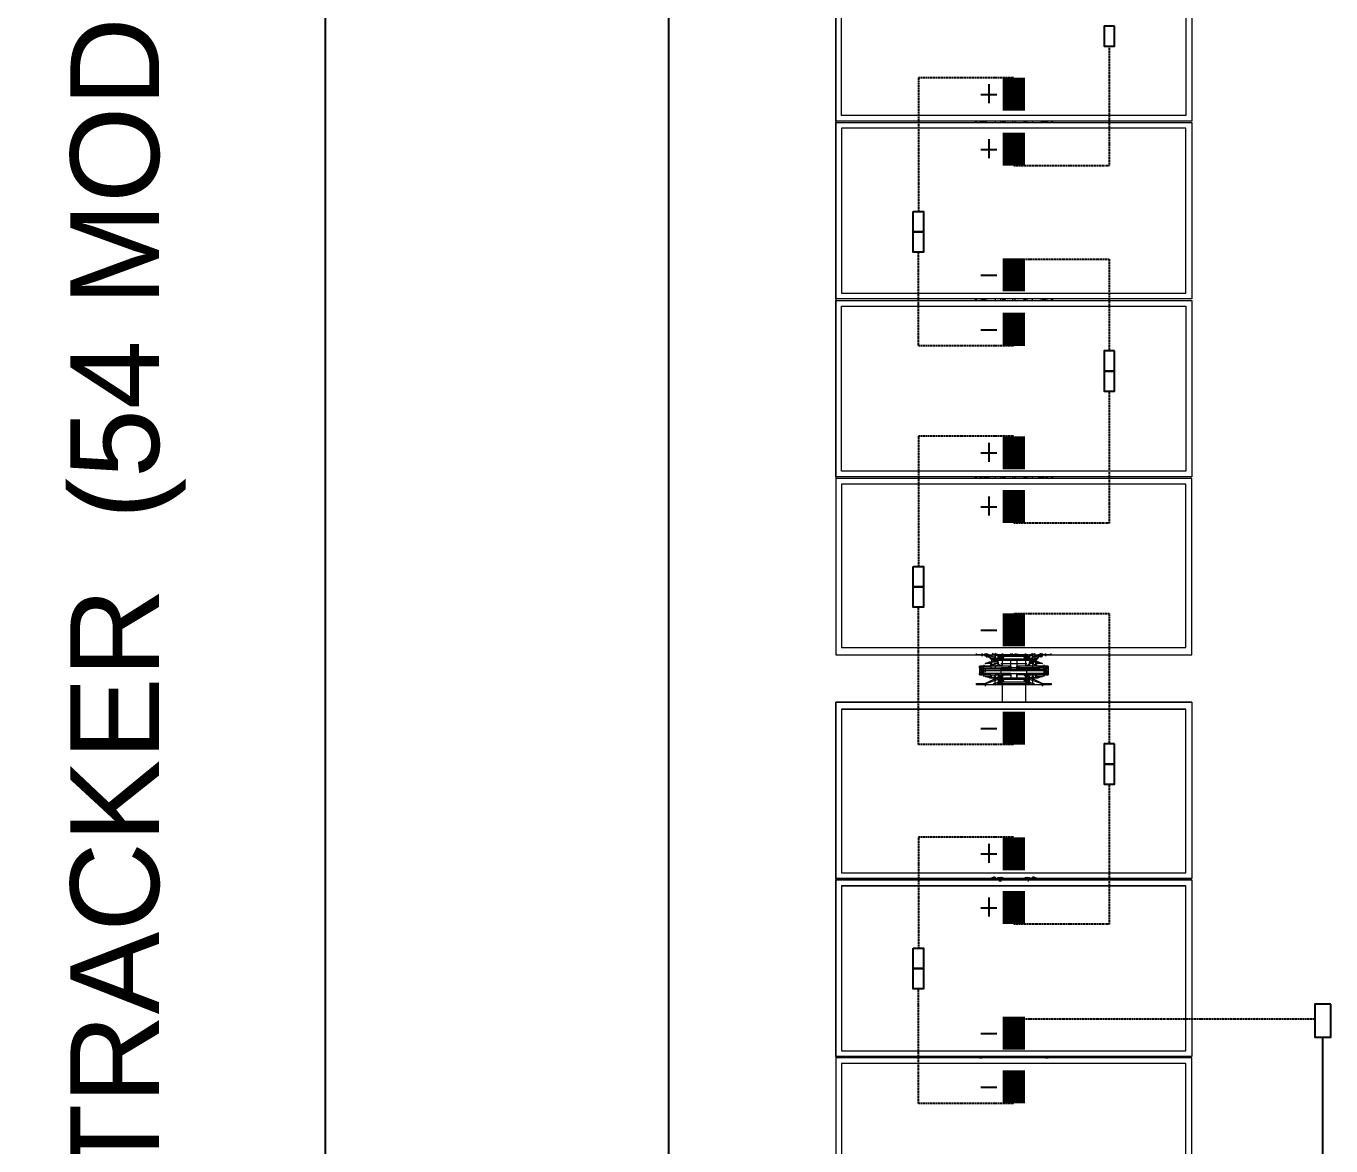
# Model space of a CAD drawing. Header units: feet. Extents: x -13743 to 68376, y -48 to 67763.
# Drawn here: x 8045.1 to 8339.7, y 65194.3 to 65447.1 of the extents above; entities that cross this region are included whole.
import ezdxf
from ezdxf.lldxf.tags import DXFTag

# ---------------------------------------------------------------- set-up
doc = ezdxf.new("R2010")
doc.units = ezdxf.units.FT
doc.header["$MEASUREMENT"] = 0
doc.linetypes.add('HIDDEN', pattern=[0.375, 0.25, -0.125])
for name, color, linetype in [('E-DC HARNESS-NEG', 170, 'DC HARNESS CABLE'), ('E-HARN-COMP', 8, 'Continuous'), ('E-TRNK-CABL-NEG', 6, 'HIDDEN'), ('E-TRUNK-CABLE-POS', 6, 'HIDDEN'), ('G-ANNO-TEXT', 1, 'Continuous'), ('Polarity-Text', 7, 'Continuous')]:
    doc.layers.add(name, color=color, linetype=linetype)
doc.styles.add('NEI-A', font='arial.ttf')
doc.styles.get("Standard").update_dxf_attribs({"font": 'arial.ttf'})
tags = doc.linetypes.add('DC HARNESS CABLE', pattern='A,0.5,-0.2,["DH",Standard,S=0.1,R=0,X=-0.1,Y=-0.05],-0.2', length=0.9).pattern_tags.tags
tags[6] = DXFTag(74, 10)

# ---------------------------------------------------------------- blocks, each defined once
blk = doc.blocks.new('A$Ccdbb2b2c')
at = {"lineweight": 5}
for points in [[(4.1298, 0), (4.1298, 0.4133), (5.9848, 0.4133)], [(6.0398, 0.4133), (7.8947, 0.4133)], [(6.2464, 0), (6.2464, 0.4133)], [(6.2531, 0.0067), (6.2531, 0.4067)], [(5.3648, 0.2517), (5.3664, 0.2517)], [(5.3648, 0.25), (5.3664, 0.25)], [(5.3648, 0.235), (5.3664, 0.2467), (5.3664, 0.2433)], [(5.5714, 0.2517), (5.5731, 0.2517)], [(5.5714, 0.25), (5.5731, 0.25)], [(5.5714, 0.235), (5.5731, 0.2467), (5.5731, 0.2433)], [(5.7781, 0.2517), (5.7798, 0.2517)], [(5.7781, 0.25), (5.7798, 0.25)], [(5.7781, 0.2467), (5.7781, 0.2433)], [(5.7798, 0.2467), (5.7781, 0.235)], [(5.9898, 0.225), (5.9914, 0.225), (5.9898, 0.225), (5.9914, 0.225), (5.9898, 0.2283), (5.9881, 0.2283), (5.9848, 0.2383), (5.9848, 0.24), (5.9864, 0.2383), (5.9881, 0.235), (5.9898, 0.2317), (5.9898, 0.23), (5.9881, 0.2283), (5.9864, 0.2283), (5.9848, 0.2283), (5.9848, 0.2267), (5.9864, 0.225), (5.9898, 0.225), (5.9898, 0.2267), (5.9881, 0.2283), (5.9848, 0.2383), (5.9848, 0.24), (5.9848, 0.2417), (5.9848, 0.2433), (5.9848, 0.25), (5.9848, 0.2433), (5.9848, 0.25), (5.9831, 0.25)], [(5.9848, 0.2433), (5.9831, 0.2433), (5.9848, 0.2433), (5.9848, 0.24), (5.9831, 0.24), (5.9848, 0.2383)], [(5.9864, 0.2233), (5.9881, 0.2233), (5.9864, 0.2233), (5.9864, 0.2217), (5.9864, 0.2233), (5.9864, 0.2217), (5.9864, 0.2233), (5.9864, 0.225), (5.9848, 0.225), (5.9848, 0.2267), (5.9848, 0.225), (5.9864, 0.225), (5.9848, 0.2283), (5.9881, 0.2283), (5.9898, 0.2283), (5.9898, 0.23), (5.9848, 0.24), (5.9848, 0.2417), (5.9848, 0.2433), (5.9864, 0.2433), (5.9848, 0.2433), (5.9864, 0.2433)], [(5.9848, 0.2433), (5.9848, 0.2433)], [(5.9981, 0.2467), (5.9998, 0.2467), (5.9981, 0.2467), (5.9998, 0.245), (6.0014, 0.245), (5.9998, 0.245), (6.0014, 0.245), (6.0014, 0.2433), (6.0031, 0.2433), (6.0048, 0.2433), (6.0031, 0.2433), (6.0048, 0.2433), (6.0031, 0.2433)], [(5.9981, 0.2433), (5.9981, 0.245), (5.9981, 0.2467), (5.9998, 0.245), (6.0014, 0.245), (6.0014, 0.2417)], [(6.0048, 0.2417), (6.0031, 0.2417), (6.0031, 0.2433), (6.0048, 0.245), (6.0031, 0.2433), (6.0014, 0.2433), (5.9998, 0.2433), (6.0014, 0.2433), (5.9998, 0.2433), (5.9981, 0.2433), (5.9981, 0.245), (5.9998, 0.2433), (5.9998, 0.2417), (5.9981, 0.2417)], [(5.9998, 0.2117), (5.9981, 0.2117), (5.9981, 0.2133), (5.9981, 0.235), (5.9981, 0.2433), (5.9981, 0.235)], [(5.9998, 0.245), (5.9998, 0.2467), (6.0064, 0.2467), (6.0064, 0.245), (6.0064, 0.2433), (6.0064, 0.2417)], [(5.9998, 0.2467), (5.9998, 0.2467)], [(5.9998, 0.2433), (6.0014, 0.2433), (6.0031, 0.2433), (6.0031, 0.24), (6.0048, 0.24)], [(6.0014, 0.245), (6.0031, 0.245)], [(6.0064, 0.2467), (6.0048, 0.245)], [(6.0048, 0.245), (6.0064, 0.245)], [(6.0064, 0.2467), (6.0081, 0.2467)], [(6.0064, 0.245), (6.0064, 0.2467), (6.0081, 0.2467)], [(6.0081, 0.2467), (6.0064, 0.2467), (6.0081, 0.2467), (6.0081, 0.245), (6.0081, 0.2433), (6.0081, 0.235), (6.0081, 0.2433), (6.0064, 0.2433), (6.0064, 0.245)], [(6.0064, 0.2467), (6.0064, 0.2467)], [(6.0131, 0.2283), (6.0114, 0.225), (6.0131, 0.225), (6.0114, 0.225), (6.0114, 0.1883), (6.0098, 0.19), (6.0114, 0.1883), (6.0131, 0.1883), (6.0131, 0.1917), (6.0148, 0.1917), (6.0148, 0.19), (6.0164, 0.1917), (6.0164, 0.19), (6.0148, 0.19), (6.0131, 0.19), (6.0131, 0.1917), (6.0131, 0.1933), (6.0148, 0.1933), (6.0164, 0.1933), (6.0164, 0.1917), (6.0164, 0.19), (6.0164, 0.1883), (6.0131, 0.1883), (6.0148, 0.185), (6.0131, 0.185), (6.0131, 0.1833), (6.0181, 0.1733), (6.0181, 0.175), (6.0198, 0.1733), (6.0214, 0.1733), (6.0198, 0.1733), (6.0181, 0.1733), (6.0181, 0.17), (6.0181, 0.1633), (6.0198, 0.1633), (6.0198, 0.25), (6.0181, 0.25), (6.0181, 0.2433), (6.0181, 0.24), (6.0198, 0.24), (6.0181, 0.2383), (6.0181, 0.24), (6.0131, 0.23), (6.0131, 0.2283), (6.0148, 0.2283), (6.0131, 0.225), (6.0164, 0.225), (6.0181, 0.2283), (6.0198, 0.2283), (6.0181, 0.225), (6.0164, 0.225), (6.0164, 0.2233), (6.0181, 0.2233), (6.0181, 0.19), (6.0164, 0.19)], [(6.2447, 0.2517), (6.2464, 0.2517)], [(6.2447, 0.25), (6.2464, 0.25)], [(6.2447, 0.235), (6.2464, 0.2467), (6.2464, 0.2433)], [(6.4514, 0.2517), (6.4531, 0.2517)], [(6.4514, 0.25), (6.4531, 0.25)], [(6.4514, 0.235), (6.4531, 0.2467), (6.4531, 0.2433)], [(5.3648, 0.2283), (5.3664, 0.2283)], [(5.5714, 0.2283), (5.5731, 0.2283)], [(5.7781, 0.2283), (5.7798, 0.2283)], [(5.9864, 0.2367), (5.9864, 0.24), (5.9848, 0.24), (5.9848, 0.2383), (5.9831, 0.2383), (5.9881, 0.2283), (5.9848, 0.2283), (5.9848, 0.23), (5.9831, 0.2317)], [(5.9848, 0.24), (5.9831, 0.24), (5.9848, 0.24), (5.9898, 0.23), (5.9898, 0.2283), (5.9881, 0.2283), (5.9898, 0.225), (5.9848, 0.225), (5.9831, 0.2283), (5.9848, 0.2283), (5.9864, 0.225), (5.9864, 0.2233), (5.9848, 0.2233), (5.9848, 0.19), (5.9864, 0.19), (5.9864, 0.1917), (5.9864, 0.1933), (5.9881, 0.1933), (5.9881, 0.195), (5.9864, 0.1933), (5.9848, 0.1933), (5.9864, 0.1933), (5.9881, 0.195), (5.9881, 0.1933), (5.9898, 0.1933), (5.9898, 0.1917), (5.9898, 0.1933), (5.9881, 0.1933), (5.9898, 0.1933), (5.9898, 0.1917), (5.9881, 0.1917), (5.9881, 0.19), (5.9864, 0.1917), (5.9864, 0.1883), (5.9898, 0.1883), (5.9898, 0.1867), (5.9881, 0.185), (5.9898, 0.185), (5.9898, 0.1833), (5.9848, 0.1733), (5.9831, 0.1733)], [(5.9831, 0.23), (5.9831, 0.23)], [(5.9848, 0.24), (5.9848, 0.24)], [(5.9848, 0.24), (5.9848, 0.24)], [(5.9881, 0.2283), (5.9898, 0.2283), (5.9881, 0.2283), (5.9898, 0.225), (5.9864, 0.225), (5.9864, 0.2233), (5.9848, 0.2233), (5.9848, 0.225), (5.9848, 0.2233)], [(5.9864, 0.2383), (5.9864, 0.2367), (5.9864, 0.2383), (5.9881, 0.2383)], [(5.9864, 0.235), (5.9931, 0.2317)], [(5.9881, 0.2317), (5.9931, 0.2283), (5.9881, 0.235)], [(5.9898, 0.23), (5.9898, 0.2283)], [(5.9948, 0.2267), (5.9948, 0.225), (5.9931, 0.225), (5.9914, 0.2267), (5.9898, 0.2283), (5.9931, 0.2267)], [(6.0014, 0.2367), (5.9998, 0.2367), (5.9998, 0.2117), (5.9998, 0.21), (5.9981, 0.21), (5.9998, 0.21), (5.9981, 0.21), (5.9981, 0.2133), (5.9981, 0.21), (5.9998, 0.21), (5.9914, 0.21)], [(5.9964, 0.2417), (5.9981, 0.2417), (5.9981, 0.2333), (5.9948, 0.2333), (5.9948, 0.24), (5.9931, 0.235), (5.9931, 0.225), (5.9948, 0.225), (5.9964, 0.2233), (5.9948, 0.225), (5.9964, 0.2233), (5.9964, 0.225)], [(5.9931, 0.235), (5.9931, 0.225)], [(5.9948, 0.235), (5.9948, 0.235)], [(5.9948, 0.2317), (5.9948, 0.2333)], [(5.9964, 0.24), (5.9964, 0.24)], [(5.9964, 0.23), (5.9964, 0.2333)], [(5.9981, 0.2333), (5.9998, 0.2333)], [(5.9981, 0.2283), (5.9998, 0.2283)], [(6.0014, 0.24), (6.0031, 0.24), (6.0031, 0.2217), (6.0014, 0.2217), (6.0014, 0.2417), (5.9998, 0.2417), (5.9998, 0.2217)], [(6.0064, 0.2217), (6.0064, 0.2417), (6.0031, 0.2417), (6.0031, 0.2217), (6.0031, 0.1917), (6.0014, 0.1917), (6.0014, 0.1717), (5.9998, 0.1717), (5.9998, 0.1917)], [(5.9998, 0.235), (6.0014, 0.235)], [(6.0064, 0.2117), (6.0064, 0.2367), (6.0081, 0.2367)], [(6.0064, 0.235), (6.0081, 0.235), (6.0081, 0.2133), (6.0064, 0.21), (6.0064, 0.2117), (6.0081, 0.2133), (6.0081, 0.21), (6.0064, 0.21), (6.0081, 0.21), (6.0064, 0.21), (6.0081, 0.21), (6.0064, 0.21), (6.0114, 0.21)], [(6.0131, 0.2217), (6.0131, 0.225), (6.0114, 0.225), (6.0098, 0.2233), (6.0114, 0.225), (6.0114, 0.235), (6.0098, 0.24), (6.0098, 0.2333), (6.0081, 0.2333), (6.0081, 0.2417), (6.0098, 0.2417), (6.0081, 0.2417)], [(6.0098, 0.2317), (6.0098, 0.2333), (6.0081, 0.2333), (6.0081, 0.23)], [(6.0081, 0.2283), (6.0098, 0.2283)], [(6.0098, 0.235), (6.0098, 0.235)], [(6.0114, 0.235), (6.0114, 0.225), (6.0114, 0.2267)], [(6.0131, 0.23), (6.0131, 0.2283), (6.0148, 0.2283)], [(6.0198, 0.2317), (6.0181, 0.23), (6.0181, 0.2283), (6.0148, 0.2283), (6.0181, 0.2383)], [(6.0181, 0.24), (6.0181, 0.24)], [(6.0198, 0.24), (6.0214, 0.24)], [(6.0198, 0.23), (6.0198, 0.23)], [(6.0198, 0.2283), (6.0198, 0.2283)], [(6.2431, 0.23), (6.2464, 0.2383)], [(6.2431, 0.2283), (6.2447, 0.2283), (6.2464, 0.2333), (6.2447, 0.2283), (6.2464, 0.2283), (6.2447, 0.2283), (6.2464, 0.2333)], [(6.2447, 0.2283), (6.2464, 0.2283)], [(6.4514, 0.2283), (6.4531, 0.2283)], [(5.3664, 0.2217), (5.3648, 0.2217)], [(5.3648, 0.22), (5.3664, 0.22)], [(5.3648, 0.2183), (5.3664, 0.2183)], [(5.3664, 0.2167), (5.3648, 0.2167)], [(5.5731, 0.2217), (5.5714, 0.2217)], [(5.5714, 0.22), (5.5731, 0.22)], [(5.5714, 0.2183), (5.5731, 0.2183)], [(5.5731, 0.2167), (5.5714, 0.2167)], [(5.7798, 0.2217), (5.7781, 0.2217)], [(5.7781, 0.22), (5.7798, 0.22)], [(5.7781, 0.2183), (5.7798, 0.2183)], [(5.7798, 0.2167), (5.7781, 0.2167)], [(5.9848, 0.22), (5.9831, 0.22)], [(5.9831, 0.22), (5.9848, 0.22), (5.9831, 0.22)], [(5.9848, 0.225), (5.9848, 0.2233), (5.9848, 0.19), (5.9848, 0.1883), (5.9864, 0.1883), (5.9898, 0.1883), (5.9881, 0.185), (5.9898, 0.185), (5.9898, 0.1833)], [(5.9848, 0.22), (5.9864, 0.22)], [(5.9848, 0.22), (5.9864, 0.22)], [(5.9881, 0.2217), (5.9881, 0.2233), (5.9864, 0.2217)], [(5.9864, 0.2233), (5.9864, 0.2233)], [(5.9898, 0.22), (5.9898, 0.2217), (5.9881, 0.2217), (5.9881, 0.2233), (5.9864, 0.2217), (5.9864, 0.22), (5.9881, 0.22), (5.9898, 0.22), (5.9898, 0.2217), (5.9898, 0.2233), (5.9881, 0.2233), (5.9898, 0.2233), (5.9898, 0.2217), (5.9898, 0.22), (5.9881, 0.22), (5.9881, 0.2183), (5.9864, 0.22)], [(5.9864, 0.2233), (5.9864, 0.2233)], [(5.9864, 0.2233), (5.9864, 0.2233)], [(5.9864, 0.22), (5.9864, 0.2217)], [(5.9864, 0.2217), (5.9864, 0.2217)], [(5.9864, 0.2217), (5.9864, 0.22)], [(5.9864, 0.2217), (5.9864, 0.2217)], [(5.9864, 0.2217), (5.9881, 0.2217), (5.9898, 0.2217)], [(5.9864, 0.2217), (5.9864, 0.2217)], [(5.9864, 0.22), (5.9881, 0.2183), (5.9881, 0.22)], [(5.9864, 0.22), (5.9881, 0.22)], [(5.9864, 0.22), (5.9864, 0.22)], [(5.9864, 0.1933), (5.9864, 0.22)], [(5.9864, 0.22), (5.9881, 0.22)], [(5.9864, 0.22), (5.9864, 0.22)], [(5.9864, 0.22), (5.9864, 0.22)], [(5.9881, 0.2233), (5.9881, 0.2233)], [(5.9881, 0.2233), (5.9881, 0.2233)], [(5.9881, 0.2233), (5.9881, 0.2233)], [(5.9881, 0.2233), (5.9881, 0.2233)], [(5.9881, 0.2217), (5.9898, 0.2217)], [(5.9881, 0.2217), (5.9898, 0.2217)], [(5.9881, 0.2217), (5.9898, 0.2217)], [(5.9881, 0.2217), (5.9898, 0.2217)], [(5.9881, 0.2217), (5.9898, 0.2217)], [(5.9881, 0.2217), (5.9898, 0.2217)], [(5.9881, 0.2217), (5.9898, 0.2217), (5.9898, 0.22), (5.9881, 0.22)], [(5.9881, 0.2217), (5.9898, 0.2217)], [(5.9881, 0.2217), (5.9898, 0.2217)], [(5.9881, 0.2217), (5.9898, 0.2217)], [(5.9881, 0.2217), (5.9898, 0.2217)], [(5.9881, 0.2217), (5.9898, 0.2217)], [(5.9881, 0.2217), (5.9898, 0.2217)], [(5.9881, 0.2217), (5.9898, 0.2217)], [(5.9881, 0.2217), (5.9898, 0.2217)], [(5.9881, 0.2217), (5.9898, 0.2217)], [(5.9881, 0.2217), (5.9898, 0.2217)], [(5.9881, 0.2217), (5.9898, 0.2217)], [(5.9881, 0.2217), (5.9898, 0.2217)], [(5.9881, 0.22), (5.9898, 0.22)], [(5.9881, 0.22), (5.9881, 0.22)], [(5.9881, 0.22), (5.9898, 0.22)], [(5.9881, 0.22), (5.9881, 0.22)], [(5.9881, 0.22), (5.9881, 0.22)], [(5.9898, 0.225), (5.9898, 0.225)], [(5.9898, 0.2217), (5.9898, 0.225)], [(5.9914, 0.1883), (5.9914, 0.225), (5.9898, 0.225), (5.9898, 0.2217)], [(5.9931, 0.1783), (5.9931, 0.1883), (5.9914, 0.1867), (5.9898, 0.185), (5.9914, 0.1883), (5.9898, 0.1883), (5.9914, 0.1883), (5.9914, 0.225)], [(5.9898, 0.2217), (5.9898, 0.225)], [(5.9898, 0.2233), (5.9898, 0.2233)], [(5.9898, 0.2233), (5.9898, 0.2233)], [(5.9898, 0.2233), (5.9898, 0.2233)], [(5.9898, 0.2217), (5.9898, 0.2217)], [(5.9898, 0.2217), (5.9898, 0.2217)], [(5.9898, 0.2217), (5.9898, 0.2217)], [(5.9898, 0.22), (5.9898, 0.22)], [(5.9898, 0.1933), (5.9898, 0.22)], [(5.9898, 0.22), (5.9898, 0.1933)], [(5.9898, 0.22), (5.9898, 0.22)], [(5.9898, 0.22), (5.9898, 0.22)], [(5.9981, 0.22), (5.9914, 0.22)], [(5.9948, 0.2217), (5.9948, 0.1917)], [(5.9964, 0.2233), (5.9981, 0.2233)], [(5.9964, 0.2217), (5.9981, 0.2217)], [(5.9964, 0.2217), (5.9981, 0.2217)], [(6.0031, 0.2217), (6.0048, 0.2217)], [(6.0081, 0.225), (6.0081, 0.2233), (6.0098, 0.225)], [(6.0081, 0.2233), (6.0098, 0.2233)], [(6.0114, 0.22), (6.0081, 0.22)], [(6.0098, 0.22), (6.0081, 0.2183)], [(6.0098, 0.2217), (6.0114, 0.2217)], [(6.0114, 0.225), (6.0114, 0.225)], [(6.0131, 0.225), (6.0131, 0.225)], [(6.0131, 0.2233), (6.0131, 0.2217)], [(6.0131, 0.2233), (6.0131, 0.2233)], [(6.0148, 0.2233), (6.0131, 0.2233)], [(6.0148, 0.2217), (6.0131, 0.2217)], [(6.0148, 0.22), (6.0131, 0.22), (6.0131, 0.2217)], [(6.0131, 0.2217), (6.0131, 0.22)], [(6.0131, 0.2217), (6.0131, 0.2217)], [(6.0131, 0.22), (6.0148, 0.22)], [(6.0131, 0.22), (6.0131, 0.22)], [(6.0131, 0.22), (6.0131, 0.1933)], [(6.0164, 0.2217), (6.0164, 0.22), (6.0148, 0.22), (6.0148, 0.2183), (6.0164, 0.22), (6.0164, 0.2217), (6.0148, 0.2233), (6.0148, 0.2217)], [(6.0164, 0.2233), (6.0148, 0.2233)], [(6.0148, 0.2233), (6.0148, 0.2233)], [(6.0148, 0.2217), (6.0164, 0.2217)], [(6.0148, 0.2217), (6.0164, 0.2217)], [(6.0148, 0.2217), (6.0164, 0.2217)], [(6.0148, 0.2217), (6.0164, 0.2217)], [(6.0148, 0.2217), (6.0164, 0.2217)], [(6.0148, 0.22), (6.0148, 0.22)], [(6.0164, 0.2233), (6.0164, 0.2233)], [(6.0164, 0.2217), (6.0164, 0.2233)], [(6.0164, 0.2217), (6.0164, 0.2233)], [(6.0164, 0.2217), (6.0181, 0.2217)], [(6.0164, 0.2217), (6.0164, 0.2217)], [(6.0164, 0.22), (6.0164, 0.22)], [(6.0164, 0.1933), (6.0164, 0.22)], [(6.0181, 0.225), (6.0181, 0.2233)], [(6.0398, 0.22), (6.0181, 0.22)], [(6.2447, 0.2217), (6.2464, 0.2217), (6.2464, 0.22), (6.2447, 0.2183), (6.2447, 0.22), (6.2431, 0.22), (6.2447, 0.22), (6.2447, 0.2183), (6.2464, 0.22), (6.2464, 0.2217), (6.2447, 0.2217), (6.2464, 0.2217), (6.2447, 0.2217), (6.2464, 0.2217), (6.2447, 0.2217), (6.2464, 0.2217), (6.2447, 0.2217), (6.2464, 0.2217), (6.2464, 0.2233), (6.2447, 0.2233), (6.2464, 0.2233), (6.2464, 0.225), (6.2431, 0.225)], [(6.2481, 0.2233), (6.2464, 0.2233), (6.2464, 0.225), (6.2431, 0.225), (6.2464, 0.225), (6.2464, 0.2233), (6.2481, 0.2233), (6.2464, 0.2233), (6.2464, 0.2217), (6.2447, 0.2217), (6.2464, 0.2217), (6.2447, 0.2217), (6.2464, 0.2217), (6.2447, 0.2217), (6.2464, 0.2217), (6.2447, 0.2217), (6.2464, 0.2217), (6.2447, 0.2217), (6.2447, 0.1917), (6.2464, 0.1917), (6.2464, 0.19), (6.2464, 0.1883), (6.2431, 0.1883), (6.2464, 0.1883), (6.2464, 0.19), (6.2481, 0.19)], [(6.2431, 0.2217), (6.2447, 0.2217), (6.2464, 0.2217), (6.2447, 0.2217), (6.2464, 0.2217), (6.2447, 0.2217), (6.2464, 0.2217), (6.2447, 0.2217), (6.2464, 0.2217), (6.2447, 0.2217), (6.2431, 0.2217), (6.2447, 0.2217), (6.2447, 0.2233), (6.2464, 0.2217), (6.2481, 0.2217)], [(6.2447, 0.19), (6.2464, 0.19), (6.2447, 0.19), (6.2431, 0.19), (6.2447, 0.19), (6.2464, 0.19), (6.2464, 0.1917), (6.2447, 0.1917), (6.2431, 0.1917), (6.2447, 0.1917), (6.2447, 0.19), (6.2464, 0.1917), (6.2464, 0.1933), (6.2447, 0.1933), (6.2431, 0.1933), (6.2447, 0.1933), (6.2447, 0.195), (6.2464, 0.1933), (6.2464, 0.22), (6.2464, 0.2217), (6.2464, 0.2233), (6.2447, 0.2233), (6.2431, 0.2233)], [(6.2431, 0.22), (6.2447, 0.22), (6.2464, 0.22), (6.2464, 0.1933), (6.2447, 0.1933)], [(6.2447, 0.2233), (6.2447, 0.2233)], [(6.2464, 0.22), (6.2447, 0.22), (6.2464, 0.22), (6.2464, 0.1933)], [(6.2447, 0.22), (6.2447, 0.22)], [(6.2447, 0.2183), (6.2464, 0.2183)], [(6.2464, 0.2167), (6.2447, 0.2167)], [(6.2464, 0.2233), (6.2464, 0.2233)], [(6.2464, 0.22), (6.2464, 0.22)], [(6.4531, 0.2217), (6.4514, 0.2217)], [(6.4514, 0.22), (6.4531, 0.22)], [(6.4514, 0.2183), (6.4531, 0.2183)], [(6.4531, 0.2167), (6.4514, 0.2167)], [(5.3648, 0.2083), (5.3664, 0.2083)], [(5.3664, 0.205), (5.3648, 0.205)], [(5.5714, 0.2083), (5.5731, 0.2083)], [(5.5731, 0.205), (5.5714, 0.205)], [(5.7781, 0.2083), (5.7798, 0.2083)], [(5.7798, 0.205), (5.7781, 0.205)], [(5.9848, 0.21), (5.9831, 0.21)], [(5.9848, 0.2083), (5.9831, 0.2083)], [(5.9831, 0.205), (5.9848, 0.205)], [(5.9831, 0.2033), (5.9848, 0.2033)], [(5.9914, 0.205), (5.9914, 0.2083)], [(5.9914, 0.2033), (5.9998, 0.2033), (5.9981, 0.2033), (5.9981, 0.2), (5.9981, 0.2033), (5.9998, 0.2033), (5.9981, 0.2033), (5.9998, 0.2033), (6.0014, 0.2033), (5.9998, 0.2033), (5.9998, 0.2017), (5.9998, 0.1767), (6.0014, 0.1767)], [(5.9981, 0.21), (5.9998, 0.21)], [(5.9981, 0.2033), (5.9998, 0.2033)], [(5.9981, 0.1783), (5.9981, 0.2), (5.9981, 0.2017), (5.9998, 0.2017)], [(6.0064, 0.21), (6.0081, 0.21), (6.0098, 0.21)], [(6.0064, 0.2017), (6.0064, 0.2), (6.0081, 0.2), (6.0064, 0.2033), (6.0114, 0.2033)], [(6.0064, 0.2033), (6.0081, 0.2033), (6.0064, 0.2033), (6.0081, 0.2033), (6.0064, 0.2033), (6.0081, 0.2033), (6.0064, 0.2033), (6.0064, 0.1767), (6.0081, 0.1767)], [(6.0064, 0.1783), (6.0081, 0.1783), (6.0081, 0.2), (6.0081, 0.2033), (6.0098, 0.2033), (6.0081, 0.2033)], [(6.0131, 0.2083), (6.0114, 0.2083), (6.0114, 0.205)], [(6.0198, 0.21), (6.0181, 0.21)], [(6.0198, 0.2083), (6.0181, 0.2083)], [(6.0181, 0.205), (6.0198, 0.205)], [(6.0181, 0.2033), (6.0198, 0.2033)], [(6.2447, 0.2083), (6.2464, 0.2083)], [(6.2464, 0.205), (6.2447, 0.205)], [(6.4514, 0.2083), (6.4531, 0.2083)], [(6.4531, 0.205), (6.4514, 0.205)], [(5.3648, 0.195), (5.3664, 0.195)], [(5.3664, 0.1933), (5.3648, 0.1933)], [(5.3648, 0.1917), (5.3664, 0.1917)], [(5.3664, 0.185), (5.3648, 0.185)], [(5.5714, 0.195), (5.5731, 0.195)], [(5.5731, 0.1933), (5.5714, 0.1933)], [(5.5714, 0.1917), (5.5731, 0.1917)], [(5.5731, 0.185), (5.5714, 0.185)], [(5.7781, 0.195), (5.7798, 0.195)], [(5.7798, 0.1933), (5.7781, 0.1933)], [(5.7781, 0.1917), (5.7798, 0.1917)], [(5.7798, 0.185), (5.7781, 0.185)], [(5.9831, 0.1933), (5.9848, 0.1933)], [(5.9848, 0.1933), (5.9831, 0.1933), (5.9848, 0.1933)], [(5.9848, 0.19), (5.9848, 0.1883), (5.9864, 0.1883), (5.9848, 0.1883), (5.9831, 0.185), (5.9848, 0.185), (5.9864, 0.1883), (5.9898, 0.1883), (5.9881, 0.185), (5.9848, 0.175), (5.9848, 0.1733), (5.9848, 0.1717), (5.9848, 0.17), (5.9848, 0.1633), (5.9848, 0.17), (5.9848, 0.1633), (5.9831, 0.1633)], [(5.9831, 0.1833), (5.9848, 0.1833), (5.9848, 0.185), (5.9831, 0.185)], [(5.9931, 0.1817), (5.9864, 0.1767), (5.9864, 0.1733), (5.9848, 0.1733), (5.9848, 0.175), (5.9831, 0.175), (5.9881, 0.185), (5.9848, 0.185), (5.9848, 0.1833), (5.9848, 0.185)], [(5.9831, 0.185), (5.9831, 0.185)], [(5.9848, 0.1833), (5.9831, 0.1817)], [(5.9831, 0.1833), (5.9831, 0.1833)], [(5.9864, 0.19), (5.9864, 0.1917), (5.9864, 0.1933), (5.9864, 0.1917), (5.9864, 0.19), (5.9848, 0.19), (5.9848, 0.1867), (5.9848, 0.1883), (5.9864, 0.1883), (5.9848, 0.185), (5.9881, 0.185), (5.9898, 0.185), (5.9898, 0.1833), (5.9848, 0.1733), (5.9848, 0.1717), (5.9848, 0.17), (5.9864, 0.17)], [(5.9848, 0.175), (5.9864, 0.1817), (5.9881, 0.185), (5.9898, 0.185), (5.9914, 0.1883), (5.9898, 0.1883), (5.9898, 0.19), (5.9898, 0.1917)], [(5.9931, 0.1867), (5.9898, 0.1833), (5.9898, 0.185), (5.9848, 0.185), (5.9848, 0.1867), (5.9864, 0.1883), (5.9848, 0.1883)], [(5.9898, 0.185), (5.9898, 0.1833), (5.9848, 0.1733), (5.9848, 0.175)], [(5.9864, 0.1933), (5.9864, 0.1933)], [(5.9864, 0.1933), (5.9864, 0.1917)], [(5.9864, 0.1933), (5.9864, 0.1933)], [(5.9864, 0.1917), (5.9864, 0.1933)], [(5.9864, 0.1933), (5.9864, 0.1917)], [(5.9864, 0.1933), (5.9864, 0.1933)], [(5.9898, 0.1917), (5.9881, 0.1917), (5.9881, 0.19), (5.9864, 0.1917)], [(5.9864, 0.1917), (5.9864, 0.1917)], [(5.9864, 0.1917), (5.9864, 0.1917)], [(5.9864, 0.1917), (5.9864, 0.1917)], [(5.9864, 0.19), (5.9864, 0.19)], [(5.9864, 0.19), (5.9864, 0.19)], [(5.9864, 0.19), (5.9864, 0.19)], [(5.9881, 0.1933), (5.9881, 0.1933)], [(5.9881, 0.1933), (5.9881, 0.1933)], [(5.9881, 0.1933), (5.9881, 0.1933)], [(5.9881, 0.1933), (5.9881, 0.1933)], [(5.9881, 0.1917), (5.9898, 0.1917)], [(5.9881, 0.1917), (5.9898, 0.1917)], [(5.9881, 0.1917), (5.9898, 0.1917)], [(5.9881, 0.1917), (5.9898, 0.1917)], [(5.9881, 0.1917), (5.9898, 0.1917)], [(5.9881, 0.1917), (5.9898, 0.1917)], [(5.9881, 0.1917), (5.9898, 0.1917)], [(5.9881, 0.1917), (5.9898, 0.1917)], [(5.9881, 0.1917), (5.9898, 0.1917)], [(5.9881, 0.1917), (5.9898, 0.1917)], [(5.9881, 0.1917), (5.9898, 0.1917)], [(5.9881, 0.1917), (5.9898, 0.1917)], [(5.9881, 0.1917), (5.9898, 0.1917)], [(5.9881, 0.1917), (5.9898, 0.1917)], [(5.9881, 0.1917), (5.9898, 0.1917)], [(5.9881, 0.19), (5.9898, 0.19)], [(5.9881, 0.19), (5.9881, 0.19)], [(5.9881, 0.19), (5.9898, 0.19)], [(5.9881, 0.19), (5.9881, 0.19)], [(5.9881, 0.19), (5.9881, 0.19)], [(5.9881, 0.1817), (5.9931, 0.185), (5.9881, 0.1783)], [(5.9898, 0.185), (5.9881, 0.185)], [(5.9898, 0.1933), (5.9898, 0.1933)], [(5.9898, 0.1933), (5.9898, 0.1933)], [(5.9898, 0.1917), (5.9898, 0.1933)], [(5.9898, 0.1933), (5.9898, 0.1933)], [(5.9898, 0.1917), (5.9898, 0.1917)], [(5.9898, 0.19), (5.9898, 0.1917)], [(5.9898, 0.1883), (5.9898, 0.1917)], [(5.9898, 0.1917), (5.9898, 0.1917)], [(5.9898, 0.19), (5.9898, 0.1917)], [(5.9898, 0.1917), (5.9898, 0.1917)], [(5.9898, 0.1883), (5.9898, 0.1917)], [(5.9898, 0.19), (5.9898, 0.19)], [(5.9898, 0.19), (5.9898, 0.19)], [(5.9898, 0.19), (5.9898, 0.19)], [(5.9914, 0.1883), (5.9898, 0.1883), (5.9914, 0.1883)], [(5.9898, 0.1883), (5.9898, 0.1883)], [(5.9898, 0.1883), (5.9914, 0.1883)], [(5.9898, 0.1883), (5.9898, 0.1883)], [(5.9914, 0.1933), (5.9981, 0.1933)], [(5.9914, 0.1883), (5.9914, 0.1883)], [(5.9948, 0.1867), (5.9948, 0.1883), (5.9931, 0.1883), (5.9931, 0.1783), (5.9948, 0.1733), (5.9948, 0.18)], [(5.9964, 0.1883), (5.9964, 0.19), (5.9948, 0.1883), (5.9964, 0.19), (5.9948, 0.1883)], [(5.9964, 0.1917), (5.9981, 0.1917)], [(5.9964, 0.1917), (5.9981, 0.1917)], [(5.9981, 0.19), (5.9964, 0.19)], [(5.9964, 0.18), (5.9964, 0.1833)], [(6.0031, 0.1683), (6.0014, 0.1683), (5.9998, 0.1683), (5.9981, 0.1667), (5.9981, 0.1683), (5.9981, 0.17), (5.9998, 0.17), (6.0014, 0.17), (6.0031, 0.17), (6.0014, 0.17), (6.0031, 0.17), (6.0031, 0.1717), (6.0064, 0.1717), (6.0064, 0.1917)], [(5.9981, 0.185), (5.9998, 0.185)], [(6.0064, 0.1717), (6.0064, 0.1683), (6.0064, 0.17), (6.0081, 0.17), (6.0064, 0.17), (6.0048, 0.17), (6.0064, 0.17), (6.0081, 0.17), (6.0081, 0.1683), (6.0081, 0.1667), (6.0064, 0.1667), (6.0081, 0.1667), (6.0064, 0.1667), (6.0064, 0.1683), (6.0048, 0.1683), (6.0031, 0.1683), (6.0014, 0.1683), (5.9998, 0.1683), (6.0014, 0.1683), (6.0014, 0.1717), (6.0031, 0.1717), (6.0031, 0.1917), (6.0031, 0.1717), (6.0048, 0.1717)], [(6.0081, 0.195), (6.0098, 0.1933)], [(6.0081, 0.1933), (6.0114, 0.1933)], [(6.0098, 0.1883), (6.0081, 0.19), (6.0081, 0.1883)], [(6.0081, 0.19), (6.0098, 0.19)], [(6.0081, 0.1717), (6.0098, 0.1717), (6.0081, 0.1717), (6.0081, 0.18), (6.0098, 0.18), (6.0098, 0.1733), (6.0114, 0.1783), (6.0114, 0.1883), (6.0114, 0.1783)], [(6.0081, 0.185), (6.0098, 0.185)], [(6.0081, 0.1833), (6.0081, 0.18), (6.0098, 0.18), (6.0098, 0.1817)], [(6.0098, 0.1917), (6.0114, 0.1917)], [(6.0148, 0.185), (6.0131, 0.185), (6.0114, 0.1883), (6.0131, 0.1883), (6.0114, 0.1883), (6.0114, 0.1867)], [(6.0114, 0.1883), (6.0114, 0.1883)], [(6.0131, 0.1917), (6.0131, 0.1933), (6.0148, 0.1933), (6.0148, 0.195), (6.0164, 0.1933), (6.0164, 0.1917), (6.0148, 0.1917)], [(6.0131, 0.1933), (6.0131, 0.1933)], [(6.0131, 0.1917), (6.0131, 0.1917)], [(6.0131, 0.19), (6.0131, 0.19)], [(6.0131, 0.1883), (6.0131, 0.1883)], [(6.0131, 0.1833), (6.0131, 0.185)], [(6.0148, 0.1933), (6.0148, 0.1933)], [(6.0148, 0.1917), (6.0164, 0.1917)], [(6.0148, 0.1917), (6.0164, 0.1917)], [(6.0148, 0.1917), (6.0164, 0.1917)], [(6.0148, 0.1917), (6.0164, 0.1917)], [(6.0148, 0.1917), (6.0164, 0.1917)], [(6.0148, 0.1917), (6.0164, 0.1917)], [(6.0148, 0.19), (6.0148, 0.19)], [(6.0181, 0.175), (6.0148, 0.185), (6.0181, 0.185), (6.0181, 0.1833), (6.0198, 0.1817)], [(6.0164, 0.1933), (6.0164, 0.1933)], [(6.0164, 0.1917), (6.0164, 0.1917)], [(6.0164, 0.19), (6.0164, 0.19)], [(6.0181, 0.1933), (6.0398, 0.1933)], [(6.0181, 0.19), (6.0181, 0.1883)], [(6.0198, 0.185), (6.0198, 0.185)], [(6.0198, 0.1833), (6.0198, 0.1833)], [(6.2447, 0.1917), (6.2464, 0.1917), (6.2447, 0.1917), (6.2464, 0.1917), (6.2447, 0.1917), (6.2464, 0.1917), (6.2447, 0.1917), (6.2464, 0.1917), (6.2447, 0.1917), (6.2464, 0.1917), (6.2464, 0.1933), (6.2447, 0.195), (6.2447, 0.1933), (6.2447, 0.195), (6.2464, 0.1933), (6.2447, 0.1933), (6.2431, 0.1933), (6.2447, 0.1933), (6.2464, 0.1933)], [(6.2431, 0.1917), (6.2447, 0.1917), (6.2464, 0.1917)], [(6.2464, 0.1917), (6.2464, 0.19), (6.2464, 0.1883), (6.2431, 0.1883)], [(6.2431, 0.185), (6.2447, 0.185), (6.2464, 0.185)], [(6.2464, 0.175), (6.2431, 0.1833)], [(6.2447, 0.195), (6.2464, 0.195)], [(6.2447, 0.1933), (6.2447, 0.1933)], [(6.2447, 0.1917), (6.2464, 0.1917)], [(6.2447, 0.1917), (6.2464, 0.1917)], [(6.2447, 0.1917), (6.2464, 0.1917)], [(6.2447, 0.1917), (6.2464, 0.1917)], [(6.2447, 0.1917), (6.2447, 0.19), (6.2464, 0.1917)], [(6.2447, 0.1917), (6.2464, 0.1917)], [(6.2447, 0.1917), (6.2464, 0.1917)], [(6.2447, 0.1917), (6.2464, 0.1917)], [(6.2447, 0.1917), (6.2464, 0.1917)], [(6.2447, 0.1917), (6.2464, 0.1917)], [(6.2447, 0.1917), (6.2464, 0.1917)], [(6.2447, 0.1917), (6.2464, 0.1917)], [(6.2447, 0.1917), (6.2464, 0.1917)], [(6.2447, 0.1917), (6.2447, 0.19), (6.2464, 0.1917)], [(6.2447, 0.19), (6.2447, 0.19)], [(6.2464, 0.18), (6.2447, 0.185), (6.2464, 0.185)], [(6.2464, 0.185), (6.2447, 0.185)], [(6.2464, 0.1933), (6.2464, 0.1917)], [(6.2464, 0.1933), (6.2464, 0.1933)], [(6.2464, 0.19), (6.2464, 0.19)], [(6.4514, 0.195), (6.4531, 0.195)], [(6.4531, 0.1933), (6.4514, 0.1933)], [(6.4514, 0.1917), (6.4531, 0.1917)], [(6.4531, 0.185), (6.4514, 0.185)], [(5.3664, 0.17), (5.3664, 0.1667), (5.3648, 0.1783)], [(5.5731, 0.17), (5.5731, 0.1667), (5.5714, 0.1783)], [(5.7781, 0.1783), (5.7798, 0.1667)], [(5.7781, 0.17), (5.7781, 0.1667)], [(5.9848, 0.17), (5.9848, 0.1733), (5.9831, 0.1733), (5.9848, 0.175)], [(5.9831, 0.17), (5.9848, 0.17), (5.9831, 0.17)], [(5.9848, 0.1733), (5.9848, 0.1733)], [(5.9848, 0.1733), (5.9848, 0.1733)], [(5.9848, 0.1733), (5.9848, 0.1733)], [(5.9848, 0.17), (5.9848, 0.17)], [(5.9881, 0.175), (5.9864, 0.175), (5.9864, 0.1767), (5.9864, 0.175)], [(5.9964, 0.1717), (5.9981, 0.1717), (5.9981, 0.18), (5.9948, 0.18), (5.9948, 0.1817)], [(5.9948, 0.1783), (5.9948, 0.1783)], [(5.9964, 0.1733), (5.9964, 0.1733)], [(5.9981, 0.18), (5.9998, 0.18)], [(5.9981, 0.1717), (5.9998, 0.1717), (5.9998, 0.17), (5.9981, 0.1683), (5.9981, 0.17), (5.9981, 0.1783), (5.9981, 0.17)], [(5.9981, 0.1667), (5.9998, 0.1667), (5.9981, 0.1667), (5.9998, 0.1683), (5.9998, 0.1667), (6.0048, 0.1667), (6.0064, 0.1667), (6.0048, 0.1683), (6.0064, 0.1683), (6.0048, 0.1683), (6.0064, 0.1683), (6.0064, 0.1667)], [(5.9998, 0.1783), (6.0014, 0.1783)], [(5.9998, 0.17), (6.0014, 0.17)], [(6.0031, 0.1717), (6.0031, 0.1683), (6.0048, 0.1683)], [(6.0031, 0.17), (6.0048, 0.17)], [(6.0031, 0.17), (6.0048, 0.17)], [(6.0098, 0.1783), (6.0098, 0.1783)], [(6.0181, 0.17), (6.0198, 0.17), (6.0181, 0.17)], [(6.2464, 0.17), (6.2464, 0.1667), (6.2447, 0.1783)], [(6.4531, 0.17), (6.4531, 0.1667), (6.4514, 0.1783)], [(5.3648, 0.1633), (5.3664, 0.1633)], [(5.3648, 0.1617), (5.3664, 0.1617)], [(5.3664, 0.1667), (5.3664, 0.1667)], [(5.5714, 0.1633), (5.5731, 0.1633)], [(5.5714, 0.1617), (5.5731, 0.1617)], [(5.5731, 0.1667), (5.5731, 0.1667)], [(5.7781, 0.1667), (5.7781, 0.1667)], [(5.7781, 0.1633), (5.7798, 0.1633)], [(5.7781, 0.1617), (5.7798, 0.1617)], [(5.9998, 0.1667), (5.9998, 0.1667)], [(6.0064, 0.1667), (6.0064, 0.1667)], [(6.2447, 0.1633), (6.2464, 0.1633)], [(6.2447, 0.1617), (6.2464, 0.1617)], [(6.2464, 0.1667), (6.2464, 0.1667)], [(6.4514, 0.1633), (6.4531, 0.1633)], [(6.4514, 0.1617), (6.4531, 0.1617)], [(6.4531, 0.1667), (6.4531, 0.1667)]]:
    blk.add_lwpolyline(points, dxfattribs=at)
for points in [[(5.1598, 0), (5.3648, 0), (5.3648, 0.4133), (5.1598, 0.4133)], [(5.3664, 0.4133), (5.3664, 0), (5.5714, 0), (5.5714, 0.4133)], [(5.7781, 0.4133), (5.5731, 0.4133), (5.5731, 0), (5.7781, 0)], [(5.7798, 0), (5.7798, 0.4133), (5.9848, 0.4133), (5.9848, 0)], [(6.0398, 0.4133), (6.0398, 0), (6.2447, 0), (6.2447, 0.4133)], [(6.0398, 0), (6.0398, 0.4133)], [(6.2464, 0.4133), (6.2464, 0), (6.4514, 0), (6.4514, 0.4133)], [(6.2464, 0), (6.2464, 0.4133)], [(6.6581, 0.4133), (6.6581, 0), (6.4531, 0), (6.4531, 0.4133), (6.6581, 0.4133), (6.8631, 0.4133), (6.8631, 0), (6.6581, 0)], [(5.1681, 0.0067), (5.3581, 0.0067), (5.3581, 0.4067), (5.1681, 0.4067)], [(5.5648, 0.4067), (5.5648, 0.0067), (5.3731, 0.0067), (5.3731, 0.4067)], [(5.5798, 0.0067), (5.7714, 0.0067), (5.7714, 0.4067), (5.5798, 0.4067)], [(5.7864, 0.0067), (5.7864, 0.4067), (5.9764, 0.4067), (5.9764, 0.0067)], [(6.2381, 0.4067), (6.2381, 0.0067), (6.0481, 0.0067), (6.0481, 0.4067)], [(6.0481, 0.0067), (6.0481, 0.4067)], [(6.4447, 0.4067), (6.4447, 0.0067), (6.2531, 0.0067), (6.2531, 0.4067)], [(6.2531, 0.0067), (6.2531, 0.4067)], [(6.4597, 0.4067), (6.6514, 0.4067), (6.6514, 0.0067), (6.4597, 0.0067)], [(6.0064, 0.245), (6.0048, 0.245)], [(6.0081, 0.2433), (6.0064, 0.2433), (6.0048, 0.2433), (6.0064, 0.2433)], [(6.0198, 0.2433), (6.0181, 0.2433)], [(5.9848, 0.2283), (5.9831, 0.2283), (5.9848, 0.2283), (5.9848, 0.23)], [(5.9948, 0.23), (5.9948, 0.225), (5.9964, 0.225), (5.9964, 0.2233), (5.9981, 0.2283), (5.9964, 0.2283)], [(6.0114, 0.225), (6.0098, 0.225), (6.0098, 0.2233), (6.0081, 0.2233), (6.0081, 0.2283), (6.0098, 0.2283), (6.0098, 0.23)], [(6.2464, 0.2283), (6.2447, 0.2283), (6.2431, 0.2283), (6.2431, 0.23), (6.2464, 0.2383), (6.2431, 0.23), (6.2431, 0.2283), (6.2447, 0.2283), (6.2431, 0.2283), (6.2447, 0.2283)], [(5.9881, 0.19), (5.9864, 0.19), (5.9864, 0.1883), (5.9864, 0.19), (5.9848, 0.19), (5.9848, 0.2233), (5.9864, 0.2233), (5.9864, 0.2217), (5.9864, 0.22), (5.9864, 0.1933), (5.9881, 0.1933), (5.9898, 0.1933), (5.9898, 0.1917), (5.9898, 0.19), (5.9881, 0.19), (5.9864, 0.19), (5.9864, 0.1917), (5.9864, 0.19)], [(5.9881, 0.2233), (5.9864, 0.2217), (5.9881, 0.22), (5.9898, 0.2217)], [(5.9881, 0.1933), (5.9898, 0.1933), (5.9898, 0.22), (5.9898, 0.2217), (5.9898, 0.2233), (5.9881, 0.2233), (5.9864, 0.2233), (5.9864, 0.2217), (5.9864, 0.22), (5.9864, 0.1933)], [(5.9881, 0.2233), (5.9864, 0.2217), (5.9881, 0.22), (5.9898, 0.2217)], [(5.9881, 0.2233), (5.9864, 0.2217), (5.9881, 0.22), (5.9898, 0.2217)], [(5.9864, 0.2217), (5.9881, 0.2217), (5.9881, 0.22), (5.9864, 0.22), (5.9881, 0.2183), (5.9881, 0.22), (5.9898, 0.22), (5.9898, 0.2217), (5.9881, 0.2217), (5.9864, 0.2217), (5.9864, 0.22)], [(5.9898, 0.2217), (5.9881, 0.2217)], [(5.9898, 0.225), (5.9914, 0.225)], [(5.9964, 0.2217), (5.9981, 0.2217)], [(5.9964, 0.2217), (5.9981, 0.2217)], [(6.0014, 0.2217), (6.0014, 0.1917), (5.9998, 0.1917), (5.9998, 0.2217)], [(6.0031, 0.1917), (6.0031, 0.2217), (6.0064, 0.2217), (6.0064, 0.1917)], [(6.0114, 0.2217), (6.0081, 0.2217), (6.0098, 0.2217)], [(6.0081, 0.2217), (6.0098, 0.2217)], [(6.0148, 0.2233), (6.0131, 0.2217), (6.0148, 0.22), (6.0164, 0.2217)], [(6.0164, 0.2217), (6.0148, 0.2217)], [(6.0164, 0.2217), (6.0148, 0.2217)], [(6.2464, 0.22), (6.2464, 0.2217), (6.2447, 0.2233), (6.2431, 0.2217)], [(6.2464, 0.22), (6.2464, 0.2217), (6.2447, 0.2233), (6.2431, 0.2217)], [(6.2464, 0.2217), (6.2464, 0.2233), (6.2431, 0.2217), (6.2447, 0.22)], [(6.2447, 0.22), (6.2464, 0.22), (6.2447, 0.2183), (6.2447, 0.22), (6.2431, 0.22)], [(6.2447, 0.2217), (6.2464, 0.2217), (6.2447, 0.2233)], [(6.2447, 0.2217), (6.2464, 0.2217), (6.2447, 0.2233)], [(5.9864, 0.21), (5.9848, 0.21)], [(5.9864, 0.2083), (5.9848, 0.2083)], [(5.9864, 0.205), (5.9848, 0.205)], [(5.9864, 0.2033), (5.9848, 0.2033)], [(6.0014, 0.21), (5.9998, 0.21)], [(5.9881, 0.1933), (5.9864, 0.1917), (5.9881, 0.19), (5.9898, 0.1917)], [(5.9881, 0.1917), (5.9898, 0.1917), (5.9898, 0.1933), (5.9864, 0.1933), (5.9881, 0.1933), (5.9898, 0.1933), (5.9898, 0.1917), (5.9881, 0.1917), (5.9864, 0.1917)], [(5.9881, 0.1933), (5.9864, 0.1917), (5.9881, 0.19), (5.9898, 0.1917)], [(5.9881, 0.1933), (5.9864, 0.1917), (5.9881, 0.19), (5.9898, 0.1917)], [(5.9898, 0.1917), (5.9881, 0.1917)], [(5.9898, 0.1917), (5.9881, 0.1917)], [(5.9898, 0.1917), (5.9881, 0.1917)], [(5.9898, 0.1917), (5.9881, 0.1917)], [(5.9948, 0.1883), (5.9964, 0.1883), (5.9964, 0.19), (5.9981, 0.185), (5.9964, 0.185), (5.9948, 0.1833)], [(5.9981, 0.1917), (5.9964, 0.1917)], [(5.9981, 0.1917), (5.9964, 0.1917)], [(6.0114, 0.1917), (6.0081, 0.1917), (6.0098, 0.1917)], [(6.0098, 0.1917), (6.0081, 0.1917)], [(6.0098, 0.1833), (6.0114, 0.1883), (6.0098, 0.1883), (6.0098, 0.19), (6.0081, 0.19), (6.0081, 0.185), (6.0098, 0.185)], [(6.0148, 0.1933), (6.0131, 0.1917), (6.0148, 0.19), (6.0164, 0.1917)], [(6.0164, 0.1917), (6.0148, 0.1917)], [(6.0198, 0.185), (6.0181, 0.185), (6.0164, 0.1883), (6.0181, 0.1883)], [(6.2464, 0.19), (6.2464, 0.1917), (6.2447, 0.1933), (6.2431, 0.1917)], [(6.2464, 0.19), (6.2464, 0.1917), (6.2447, 0.1933), (6.2431, 0.1917)], [(6.2464, 0.1917), (6.2464, 0.1933), (6.2431, 0.1917), (6.2447, 0.19)], [(6.2431, 0.185), (6.2447, 0.185), (6.2431, 0.185), (6.2431, 0.1833), (6.2464, 0.175), (6.2431, 0.1833), (6.2431, 0.185), (6.2447, 0.185)], [(6.2464, 0.1917), (6.2447, 0.1917)], [(6.2464, 0.1917), (6.2447, 0.1917)], [(6.2464, 0.18), (6.2447, 0.185), (6.2464, 0.185), (6.2447, 0.185)], [(6.0014, 0.17), (5.9998, 0.17)], [(6.0048, 0.17), (6.0031, 0.17)], [(6.0081, 0.17), (6.0081, 0.1783)]]:
    blk.add_lwpolyline(points, close=True, dxfattribs=at)

msp = doc.modelspace()

# ---------------------------------------------------------------- linework, layer by layer
at = {"layer": 'E-DC HARNESS-NEG', "ltscale": 0.5}
msp.add_lwpolyline([(8337.88, 64579.03), (8337.88, 65218.7)], dxfattribs=at)
at = {"layer": 'E-HARN-COMP'}
for points in [[(8290.81, 65447.11), (8288.48, 65447.11), (8288.48, 65442.54), (8290.81, 65442.54)], [(8245.41, 65405.22), (8247.74, 65405.22), (8247.74, 65400.66), (8245.41, 65400.66)], [(8245.41, 65400.66), (8247.74, 65400.66), (8247.74, 65396.1), (8245.41, 65396.1)], [(8290.81, 65373.8), (8288.48, 65373.8), (8288.48, 65369.24), (8290.81, 65369.24)], [(8290.81, 65369.24), (8288.48, 65369.24), (8288.48, 65364.68), (8290.81, 65364.68)], [(8245.41, 65325.08), (8247.74, 65325.08), (8247.74, 65320.51), (8245.41, 65320.51)], [(8245.41, 65320.51), (8247.74, 65320.51), (8247.74, 65315.95), (8245.41, 65315.95)], [(8290.81, 65285.08), (8288.48, 65285.08), (8288.48, 65280.52), (8290.81, 65280.52)], [(8290.81, 65280.52), (8288.48, 65280.52), (8288.48, 65275.95), (8290.81, 65275.95)], [(8245.41, 65238.92), (8247.74, 65238.92), (8247.74, 65234.35), (8245.41, 65234.35)], [(8245.41, 65234.35), (8247.74, 65234.35), (8247.74, 65229.79), (8245.41, 65229.79)], [(8339.68, 65226.29), (8336.07, 65226.29), (8336.07, 65218.84), (8339.68, 65218.84)]]:
    msp.add_lwpolyline(points, close=True, dxfattribs=at)
at = {"layer": 'E-HARN-COMP', "const_width": 5}
for points in [[(8268.11, 65435.46), (8268.11, 65428.01)], [(8268.11, 65415.58), (8268.11, 65423.03)], [(8268.11, 65394.66), (8268.11, 65387.21)], [(8268.11, 65374.92), (8268.11, 65382.38)], [(8268.11, 65354.52), (8268.11, 65347.06)], [(8268.11, 65334.92), (8268.11, 65342.37)], [(8268.11, 65314.51), (8268.11, 65307.06)], [(8268.11, 65284.91), (8268.11, 65292.37)], [(8268.11, 65264), (8268.11, 65256.54)], [(8268.11, 65244.4), (8268.11, 65251.85)], [(8268.11, 65223.52), (8268.11, 65216.07)], [(8268.11, 65203.93), (8268.11, 65211.39)]]:
    msp.add_lwpolyline(points, dxfattribs=at)
at = {"layer": 'E-TRNK-CABL-NEG', "ltscale": 0.1}
for points in [[(8268.11, 65374.92), (8246.57, 65374.92), (8246.57, 65395.95)], [(8268.11, 65394.51), (8289.64, 65394.51), (8289.64, 65373.8)], [(8268.11, 65284.91), (8246.57, 65284.91), (8246.57, 65315.95)], [(8268.11, 65314.51), (8289.64, 65314.51), (8289.64, 65285.08)], [(8268.11, 65203.87), (8246.57, 65203.87), (8246.57, 65229.79)], [(8268.11, 65223), (8336.07, 65223)]]:
    msp.add_lwpolyline(points, dxfattribs=at)
at = {"layer": 'E-TRUNK-CABLE-POS', "ltscale": 0.1}
for points in [[(8289.64, 65442.54), (8289.64, 65415.58), (8268.11, 65415.58)], [(8268.11, 65435.46), (8246.57, 65435.46), (8246.57, 65405.22)], [(8289.64, 65364.82), (8289.64, 65334.92), (8268.11, 65334.92)], [(8268.11, 65354.52), (8246.57, 65354.52), (8246.57, 65324.93)], [(8289.64, 65276.1), (8289.64, 65244.4), (8268.11, 65244.4)], [(8268.11, 65264), (8246.57, 65264), (8246.57, 65238.77)]]:
    msp.add_lwpolyline(points, dxfattribs=at)
at = {"layer": 'G-ANNO-TEXT', "flags": 128}
for points in [[(8126.41, 63892.84, -0.463783), (8112.76, 63905.61), (8112.76, 65114.16, 0.298343), (8099.11, 65132.67, 0.298343), (8112.76, 65151.18), (8112.76, 66441.36, -0.4246), (8126.41, 66460.9)], [(8203.88, 65174.08, -0.298343), (8190.23, 65192.59), (8190.23, 65592.66, 0.298343), (8176.58, 65611.17, 0.298343), (8190.23, 65629.68), (8190.23, 66264.16, -0.298343), (8203.88, 66282.67)]]:
    msp.add_lwpolyline(points, format="xyb", dxfattribs=at)
at = {"layer": 'Polarity-Text'}
for p, q in [((8262.45, 65433.97), (8262.45, 65429.7)), ((8260.64, 65431.7), (8264.26, 65431.7)), ((8260.64, 65419.27), (8264.26, 65419.27)), ((8262.45, 65421.55), (8262.45, 65417.27)), ((8260.64, 65390.86), (8264.26, 65390.86)), ((8260.64, 65378.57), (8264.26, 65378.57)), ((8262.45, 65353.03), (8262.45, 65348.75)), ((8260.64, 65350.75), (8264.26, 65350.75)), ((8262.45, 65340.88), (8262.45, 65336.61)), ((8260.64, 65338.61), (8264.26, 65338.61)), ((8260.64, 65310.71), (8264.26, 65310.71)), ((8260.64, 65288.56), (8264.26, 65288.56)), ((8260.64, 65260.23), (8264.26, 65260.23)), ((8262.45, 65262.51), (8262.45, 65258.23)), ((8262.45, 65250.36), (8262.45, 65246.09)), ((8260.64, 65248.09), (8264.26, 65248.09)), ((8260.64, 65219.72), (8264.26, 65219.72)), ((8260.64, 65207.58), (8264.26, 65207.58))]:
    msp.add_line(p, q, dxfattribs=at)

# ---------------------------------------------------------------- block references
at = {"xscale": -194.318304, "yscale": 194.318304, "zscale": 194.318304, "rotation": 90}
msp.add_blockref('A$Ccdbb2b2c', (8308.27, 66468.13), dxfattribs=at)

# ---------------------------------------------------------------- texts
at = {"layer": 'G-ANNO-TEXT', "insert": (8055.15, 65531.39), "char_height": 20, "width": 845.316, "attachment_point": 3, "rotation": 90, "style": 'NEI-A', "bg_fill": 3, "box_fill_scale": 1.5, "bg_fill_color": 256, "bg_fill_transparency": 0}
msp.add_mtext('NEXTRACKER (400W) - SHORT TRACKER  (54 MODULES)', dxfattribs=at)

doc.saveas('drawing.dxf')
